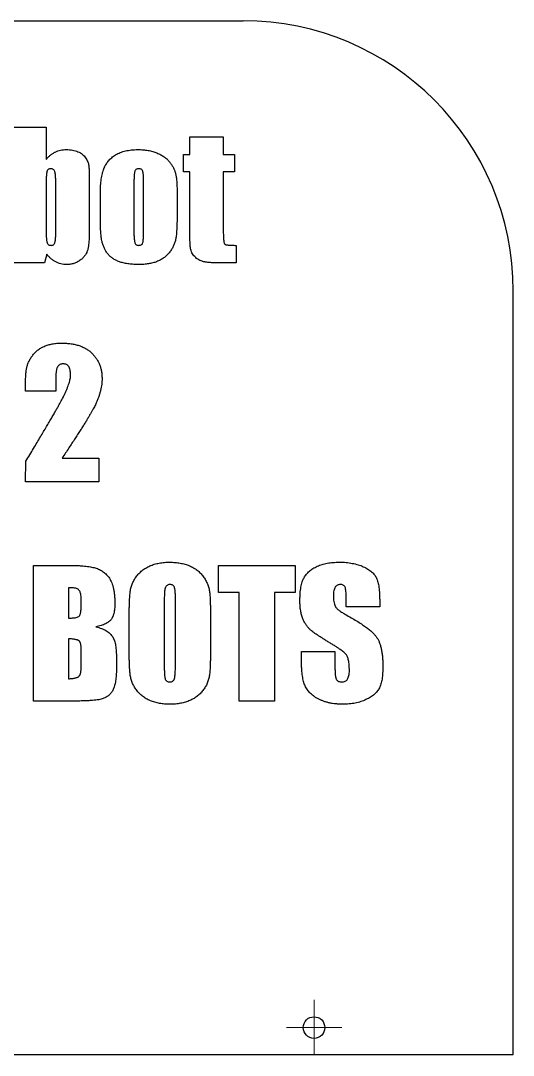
# Model space of a CAD drawing. Header units: millimetres. Extents: x 39 to 940, y 295 to 820.
# Drawn here: x 406.6 to 479.5, y 531.3 to 684.4 of the extents above; entities that cross this region are included whole.
import ezdxf

# ---------------------------------------------------------------- set-up
doc = ezdxf.new("R2010")
doc.units = ezdxf.units.MM

# ---------------------------------------------------------------- blocks, each defined once
blk = doc.blocks.new('SW_CENTERMARKSYMBOL_38')
at = {"color": 0, "linetype": 'Continuous', "lineweight": 18}
for p, q in [((0, 2.5), (0, 4.1)), ((0, 0), (0, 2.5)), ((-2.5, 0), (-4.1, 0)), ((0, 0), (-2.5, 0)), ((0, 0), (0, -2.5)), ((0, 0), (2.5, 0)), ((2.5, 0), (4.1, 0)), ((0, -2.5), (0, -4.1))]:
    blk.add_line(p, q, dxfattribs=at)

msp = doc.modelspace()

# ---------------------------------------------------------------- linework, layer by layer
at = {"color": 7, "linetype": 'Continuous', "lineweight": 25}
for p, q in [((272.24, 684.4), (439.54, 684.4)), ((405.43, 668.64), (410.39, 668.64)), ((410.39, 668.64), (410.39, 663.88)), ((431.65, 667.22), (436.61, 667.22)), ((431.65, 664.62), (431.65, 667.22)), ((436.61, 667.22), (436.61, 664.62)), ((430.7, 664.62), (431.65, 664.62)), ((430.7, 662.02), (430.7, 664.62)), ((436.61, 664.62), (438.26, 664.62)), ((438.26, 664.62), (438.26, 662.02)), ((431.65, 662.02), (430.7, 662.02)), ((431.65, 653.66), (431.65, 662.02)), ((436.61, 662.02), (436.61, 653.16)), ((438.26, 662.02), (436.61, 662.02)), ((410.39, 660.42), (410.39, 653.25)), ((411.8, 653.41), (411.8, 660.42)), ((416.76, 660.59), (416.76, 653.19)), ((423.38, 660.55), (423.38, 653.05)), ((424.8, 652.88), (424.8, 660.55)), ((418.42, 654.7), (418.42, 658.91)), ((429.76, 659.27), (429.76, 655.25)), ((438.5, 651.16), (438.5, 648.56)), ((410.46, 649.85), (410.15, 648.56)), ((410.15, 648.56), (405.43, 648.56)), ((438.5, 648.56), (436.39, 648.56)), ((479.54, 531.4), (479.54, 644.4)), ((411.8, 631.46), (411.8, 629.6)), ((407.32, 629.6), (407.32, 630.32)), ((411.8, 629.6), (407.32, 629.6)), ((407.32, 616.14), (407.37, 619.21)), ((412.73, 619.68), (418.18, 619.68)), ((418.18, 619.68), (418.18, 616.14)), ((418.18, 616.14), (407.32, 616.14)), ((408.5, 603.8), (413.82, 603.8)), ((408.5, 583.72), (408.5, 603.8)), ((435.9, 603.8), (447.24, 603.8)), ((435.9, 599.78), (435.9, 603.8)), ((447.24, 603.8), (447.24, 599.78)), ((413.69, 600.49), (413.69, 596)), ((427.87, 598.74), (427.87, 589.18)), ((429.52, 589.33), (429.52, 598.74)), ((438.97, 599.78), (435.9, 599.78)), ((438.97, 583.72), (438.97, 599.78)), ((444.17, 599.78), (444.17, 583.72)), ((447.24, 599.78), (444.17, 599.78)), ((454.8, 597.66), (454.8, 599.25)), ((459.76, 597.66), (454.8, 597.66)), ((459.76, 598.47), (459.76, 597.66)), ((422.67, 592.03), (422.67, 595.49)), ((434.72, 595.49), (434.72, 592.03)), ((413.69, 592.93), (413.69, 587.03)), ((415.58, 589), (415.58, 590.97)), ((448.18, 591.04), (453.14, 591.04)), ((448.18, 589.7), (448.18, 591.04)), ((453.14, 591.04), (453.14, 588.44)), ((420.78, 590.38), (420.78, 588.5)), ((414.6, 583.72), (408.5, 583.72)), ((444.17, 583.72), (438.97, 583.72)), ((379.04, 531.4), (479.54, 531.4))]:
    msp.add_line(p, q, dxfattribs=at)
msp.add_circle((450.04, 535.4), 1.6, dxfattribs=at)
msp.add_arc((439.54, 644.4), 40, 0, 90, dxfattribs=at)
for points, knots in [([(410.39, 663.88), (410.49, 664), (410.68, 664.23), (411.02, 664.52), (411.37, 664.77), (411.73, 664.98), (412.11, 665.13), (412.51, 665.25), (412.93, 665.32), (413.21, 665.33), (413.35, 665.33)], [0, 0, 0, 0, 0.13548, 0.264853, 0.389646, 0.511137, 0.631389, 0.75286, 0.874427, 1, 1, 1, 1]), ([(413.35, 665.33), (413.51, 665.33), (413.83, 665.32), (414.28, 665.26), (414.7, 665.16), (415.09, 665.02), (415.44, 664.84), (415.75, 664.63), (416.01, 664.39), (416.22, 664.11), (416.39, 663.82), (416.53, 663.54), (416.63, 663.25), (416.68, 663.01), (416.7, 662.8), (416.72, 662.6), (416.73, 662.36), (416.75, 662.08), (416.75, 661.77), (416.76, 661.41), (416.77, 661.01), (416.77, 660.74), (416.76, 660.59)], [0, 0, 0, 0, 0.071023, 0.137251, 0.200241, 0.259773, 0.316522, 0.370658, 0.422018, 0.472994, 0.521957, 0.567889, 0.611585, 0.653343, 0.676619, 0.705777, 0.740225, 0.780607, 0.826859, 0.879023, 0.936556, 1, 1, 1, 1]), ([(418.42, 658.91), (418.42, 659.1), (418.42, 659.46), (418.44, 659.98), (418.49, 660.48), (418.53, 660.94), (418.61, 661.37), (418.69, 661.77), (418.79, 662.14), (418.9, 662.48), (419.04, 662.8), (419.2, 663.1), (419.38, 663.38), (419.59, 663.65), (419.82, 663.9), (420.08, 664.14), (420.36, 664.35), (420.67, 664.56), (421, 664.74), (421.35, 664.9), (421.73, 665.04), (422.13, 665.14), (422.55, 665.22), (422.99, 665.29), (423.45, 665.32), (423.77, 665.33), (423.93, 665.33)], [0, 0, 0, 0, 0.056965, 0.110578, 0.161296, 0.208743, 0.253456, 0.295033, 0.334105, 0.37037, 0.405339, 0.439933, 0.474249, 0.508956, 0.543648, 0.579426, 0.61572, 0.653279, 0.691604, 0.731283, 0.771859, 0.813677, 0.857547, 0.902892, 0.950571, 1, 1, 1, 1]), ([(423.93, 665.33), (424.2, 665.33), (424.72, 665.32), (425.46, 665.22), (426.15, 665.07), (426.78, 664.84), (427.34, 664.58), (427.84, 664.27), (428.28, 663.92), (428.64, 663.54), (428.93, 663.13), (429.18, 662.72), (429.38, 662.3), (429.5, 661.93), (429.58, 661.63), (429.62, 661.37), (429.67, 661.09), (429.7, 660.78), (429.73, 660.44), (429.74, 660.08), (429.76, 659.68), (429.76, 659.41), (429.76, 659.27)], [0, 0, 0, 0, 0.082941, 0.159999, 0.232498, 0.300682, 0.365136, 0.425065, 0.481593, 0.535664, 0.587602, 0.636897, 0.684696, 0.730866, 0.755119, 0.781814, 0.811068, 0.843188, 0.878268, 0.915957, 0.956655, 1, 1, 1, 1]), ([(411.07, 662.5), (411, 662.49), (410.88, 662.48), (410.71, 662.42), (410.59, 662.3), (410.51, 662.17), (410.48, 662.04), (410.45, 661.9), (410.43, 661.73), (410.42, 661.53), (410.4, 661.3), (410.39, 661.03), (410.39, 660.74), (410.39, 660.53), (410.39, 660.42)], [0, 0, 0, 0, 0.079192, 0.149145, 0.215505, 0.286627, 0.330682, 0.386166, 0.456348, 0.538267, 0.633771, 0.742793, 0.863832, 1, 1, 1, 1]), ([(411.8, 660.42), (411.8, 660.52), (411.8, 660.71), (411.79, 661), (411.78, 661.25), (411.77, 661.47), (411.75, 661.67), (411.72, 661.84), (411.69, 661.98), (411.65, 662.13), (411.57, 662.28), (411.44, 662.4), (411.26, 662.48), (411.13, 662.49), (411.07, 662.5)], [0, 0, 0, 0, 0.1248907, 0.2392797, 0.343195, 0.4351726, 0.5154256, 0.5839468, 0.6423748, 0.6913841, 0.7714818, 0.8438591, 0.9165796, 1, 1, 1, 1]), ([(424.1, 662.5), (424.03, 662.49), (423.91, 662.48), (423.74, 662.42), (423.6, 662.31), (423.53, 662.19), (423.49, 662.06), (423.46, 661.93), (423.43, 661.77), (423.42, 661.59), (423.39, 661.37), (423.39, 661.12), (423.38, 660.85), (423.38, 660.66), (423.38, 660.55)], [0, 0, 0, 0, 0.086106, 0.158817, 0.230851, 0.303424, 0.347028, 0.403926, 0.471406, 0.552619, 0.644878, 0.751166, 0.868452, 1, 1, 1, 1]), ([(424.8, 660.55), (424.8, 660.66), (424.79, 660.85), (424.79, 661.12), (424.78, 661.37), (424.77, 661.59), (424.75, 661.77), (424.73, 661.93), (424.7, 662.06), (424.66, 662.19), (424.59, 662.31), (424.46, 662.43), (424.29, 662.48), (424.16, 662.49), (424.1, 662.5)], [0, 0, 0, 0, 0.132099, 0.249877, 0.356611, 0.449134, 0.530686, 0.598206, 0.655343, 0.698635, 0.77069, 0.840605, 0.915115, 1, 1, 1, 1]), ([(424.14, 648.32), (423.87, 648.32), (423.37, 648.33), (422.64, 648.4), (421.97, 648.52), (421.37, 648.67), (420.83, 648.88), (420.35, 649.13), (419.93, 649.43), (419.58, 649.78), (419.29, 650.17), (419.04, 650.6), (418.84, 651.07), (418.7, 651.49), (418.62, 651.86), (418.56, 652.17), (418.52, 652.51), (418.48, 652.89), (418.45, 653.29), (418.44, 653.74), (418.42, 654.21), (418.42, 654.53), (418.42, 654.7)], [0, 0, 0, 0, 0.078343, 0.150404, 0.217243, 0.278932, 0.335814, 0.389178, 0.439463, 0.487852, 0.535937, 0.584958, 0.635268, 0.687465, 0.715607, 0.746832, 0.781147, 0.81869, 0.85905, 0.903001, 0.949864, 1, 1, 1, 1]), ([(429.76, 655.25), (429.76, 655.07), (429.76, 654.73), (429.74, 654.23), (429.73, 653.77), (429.7, 653.34), (429.68, 652.95), (429.63, 652.6), (429.59, 652.29), (429.52, 651.92), (429.41, 651.49), (429.2, 650.99), (428.93, 650.52), (428.6, 650.06), (428.22, 649.64), (427.77, 649.28), (427.28, 648.97), (426.74, 648.73), (426.14, 648.55), (425.51, 648.42), (424.84, 648.33), (424.37, 648.33), (424.14, 648.32)], [0, 0, 0, 0, 0.051541, 0.0995382, 0.1439918, 0.1849439, 0.222374, 0.256367, 0.2868796, 0.3139986, 0.364876, 0.4160332, 0.4684095, 0.5226626, 0.5777523, 0.6323224, 0.6875575, 0.744833, 0.8040776, 0.8661914, 0.9313536, 1, 1, 1, 1]), ([(410.39, 653.25), (410.39, 653.14), (410.39, 652.94), (410.39, 652.65), (410.4, 652.39), (410.42, 652.16), (410.44, 651.96), (410.46, 651.79), (410.49, 651.65), (410.53, 651.51), (410.61, 651.36), (410.74, 651.24), (410.91, 651.16), (411.04, 651.16), (411.1, 651.16)], [0, 0, 0, 0, 0.130464, 0.247434, 0.353992, 0.447262, 0.528581, 0.598351, 0.655114, 0.70208, 0.778553, 0.847546, 0.92002, 1, 1, 1, 1]), ([(411.1, 651.16), (411.17, 651.16), (411.3, 651.17), (411.47, 651.24), (411.6, 651.37), (411.67, 651.52), (411.7, 651.67), (411.73, 651.82), (411.75, 652), (411.77, 652.22), (411.79, 652.47), (411.8, 652.75), (411.8, 653.07), (411.8, 653.29), (411.8, 653.41)], [0, 0, 0, 0, 0.076795, 0.144389, 0.210208, 0.282741, 0.327894, 0.385425, 0.455047, 0.538556, 0.634624, 0.743303, 0.8646, 1, 1, 1, 1]), ([(416.76, 653.19), (416.76, 653.05), (416.76, 652.77), (416.75, 652.36), (416.73, 651.98), (416.71, 651.63), (416.67, 651.31), (416.64, 651.01), (416.59, 650.75), (416.52, 650.43), (416.39, 650.07), (416.15, 649.67), (415.83, 649.29), (415.44, 648.96), (414.99, 648.67), (414.49, 648.47), (413.96, 648.34), (413.58, 648.33), (413.39, 648.32)], [0, 0, 0, 0, 0.06398, 0.124185, 0.180096, 0.231744, 0.279166, 0.32234, 0.362009, 0.39765, 0.464539, 0.532139, 0.603298, 0.679397, 0.757617, 0.835651, 0.91575, 1, 1, 1, 1]), ([(423.38, 653.05), (423.38, 652.87), (423.38, 652.54), (423.41, 652.11), (423.45, 651.77), (423.51, 651.53), (423.6, 651.35), (423.73, 651.24), (423.9, 651.17), (424.02, 651.16), (424.09, 651.16)], [0, 0, 0, 0, 0.238181, 0.431106, 0.580833, 0.685701, 0.764609, 0.838574, 0.914614, 1, 1, 1, 1]), ([(424.09, 651.16), (424.15, 651.16), (424.28, 651.17), (424.45, 651.23), (424.58, 651.33), (424.67, 651.5), (424.73, 651.72), (424.77, 652.03), (424.79, 652.42), (424.8, 652.72), (424.8, 652.88)], [0, 0, 0, 0, 0.094943, 0.175116, 0.252083, 0.329702, 0.433642, 0.580187, 0.767564, 1, 1, 1, 1]), ([(436.39, 648.56), (436.25, 648.56), (435.98, 648.56), (435.58, 648.56), (435.21, 648.57), (434.88, 648.59), (434.58, 648.61), (434.31, 648.63), (434.07, 648.66), (433.79, 648.7), (433.48, 648.79), (433.13, 648.92), (432.81, 649.12), (432.51, 649.35), (432.25, 649.61), (432.04, 649.9), (431.88, 650.21), (431.79, 650.49), (431.75, 650.75), (431.72, 651), (431.7, 651.31), (431.68, 651.67), (431.66, 652.09), (431.65, 652.56), (431.65, 653.09), (431.65, 653.46), (431.65, 653.66)], [0, 0, 0, 0, 0.049816, 0.096197, 0.13873, 0.177438, 0.212717, 0.244171, 0.272295, 0.296652, 0.341023, 0.384563, 0.42787, 0.472276, 0.516007, 0.556893, 0.596839, 0.635958, 0.659043, 0.68802, 0.723756, 0.766324, 0.814897, 0.869879, 0.931719, 1, 1, 1, 1]), ([(436.61, 653.16), (436.61, 653.04), (436.61, 652.79), (436.62, 652.45), (436.64, 652.16), (436.66, 651.91), (436.68, 651.7), (436.72, 651.54), (436.75, 651.42), (436.81, 651.34), (436.89, 651.29), (437, 651.25), (437.16, 651.23), (437.35, 651.2), (437.58, 651.18), (437.85, 651.17), (438.16, 651.16), (438.38, 651.16), (438.5, 651.16)], [0, 0, 0, 0, 0.1087333, 0.2040225, 0.2870248, 0.3577129, 0.4161527, 0.4618677, 0.4959295, 0.5197687, 0.5430388, 0.5757845, 0.619041, 0.6733731, 0.7378745, 0.814614, 0.9016213, 1, 1, 1, 1]), ([(413.39, 648.32), (413.25, 648.32), (412.98, 648.33), (412.57, 648.41), (412.18, 648.53), (411.8, 648.7), (411.44, 648.91), (411.09, 649.18), (410.76, 649.49), (410.56, 649.73), (410.46, 649.85)], [0, 0, 0, 0, 0.121932, 0.241343, 0.360652, 0.479795, 0.601575, 0.72916, 0.861028, 1, 1, 1, 1]), ([(407.32, 630.32), (407.32, 630.59), (407.32, 631.08), (407.35, 631.78), (407.4, 632.39), (407.47, 632.92), (407.59, 633.42), (407.78, 633.89), (408.02, 634.37), (408.33, 634.82), (408.68, 635.26), (409.1, 635.64), (409.57, 635.96), (410.09, 636.23), (410.66, 636.44), (411.28, 636.59), (411.96, 636.68), (412.43, 636.69), (412.67, 636.69)], [0, 0, 0, 0, 0.081396, 0.154036, 0.217607, 0.272279, 0.323304, 0.375921, 0.430692, 0.488615, 0.547501, 0.605657, 0.66444, 0.724536, 0.787445, 0.853833, 0.924309, 1, 1, 1, 1]), ([(412.67, 636.69), (412.91, 636.69), (413.37, 636.68), (414.05, 636.61), (414.68, 636.5), (415.26, 636.33), (415.8, 636.12), (416.3, 635.87), (416.74, 635.57), (417.15, 635.22), (417.5, 634.84), (417.81, 634.43), (418.07, 633.99), (418.29, 633.54), (418.45, 633.05), (418.57, 632.55), (418.64, 632.02), (418.65, 631.65), (418.65, 631.47)], [0, 0, 0, 0, 0.07978, 0.154997, 0.226026, 0.293046, 0.35747, 0.419058, 0.478568, 0.537731, 0.595908, 0.65255, 0.708804, 0.764701, 0.821115, 0.878943, 0.938294, 1, 1, 1, 1]), ([(412.9, 633.62), (412.81, 633.62), (412.64, 633.61), (412.41, 633.52), (412.21, 633.38), (412.09, 633.22), (412.01, 633.06), (411.95, 632.91), (411.91, 632.73), (411.87, 632.53), (411.84, 632.3), (411.82, 632.04), (411.8, 631.76), (411.8, 631.56), (411.8, 631.46)], [0, 0, 0, 0, 0.094854, 0.182289, 0.267245, 0.356531, 0.406583, 0.464184, 0.530896, 0.605202, 0.689492, 0.784116, 0.886732, 1, 1, 1, 1]), ([(413.99, 632.01), (413.99, 632.13), (413.98, 632.37), (413.93, 632.7), (413.85, 632.99), (413.73, 633.22), (413.58, 633.4), (413.38, 633.53), (413.15, 633.61), (412.98, 633.62), (412.9, 633.62)], [0, 0, 0, 0, 0.1720516, 0.3221185, 0.4530032, 0.567932, 0.6732553, 0.7755212, 0.8826267, 1, 1, 1, 1]), ([(407.37, 619.21), (407.57, 619.53), (407.95, 620.16), (408.51, 621.09), (409.03, 621.97), (409.53, 622.79), (409.99, 623.58), (410.42, 624.31), (410.82, 625), (411.19, 625.64), (411.54, 626.23), (411.85, 626.77), (412.13, 627.27), (412.38, 627.72), (412.6, 628.12), (412.79, 628.47), (412.94, 628.78), (413.11, 629.12), (413.29, 629.5), (413.48, 629.94), (413.63, 630.35), (413.77, 630.73), (413.86, 631.09), (413.94, 631.41), (413.98, 631.72), (413.99, 631.91), (413.99, 632.01)], [0, 0, 0, 0, 0.078276, 0.152534, 0.223122, 0.289604, 0.352288, 0.411084, 0.465994, 0.517017, 0.564153, 0.607497, 0.646734, 0.682308, 0.713877, 0.741564, 0.765599, 0.785533, 0.8204, 0.853041, 0.883031, 0.91098, 0.936312, 0.959545, 0.98087, 1, 1, 1, 1]), ([(418.65, 631.47), (418.65, 631.32), (418.65, 631.03), (418.6, 630.59), (418.54, 630.15), (418.44, 629.69), (418.32, 629.24), (418.17, 628.77), (418, 628.3), (417.83, 627.9), (417.67, 627.56), (417.52, 627.27), (417.35, 626.95), (417.15, 626.59), (416.92, 626.2), (416.67, 625.77), (416.4, 625.31), (416.1, 624.82), (415.76, 624.3), (415.41, 623.73), (415.03, 623.14), (414.62, 622.51), (414.18, 621.86), (413.73, 621.16), (413.24, 620.43), (412.91, 619.94), (412.73, 619.68)], [0, 0, 0, 0, 0.032334, 0.065341, 0.099129, 0.133525, 0.169232, 0.205481, 0.243143, 0.281875, 0.30325, 0.327336, 0.35489, 0.385553, 0.419332, 0.456231, 0.496257, 0.539647, 0.585934, 0.635588, 0.688526, 0.74422, 0.803435, 0.865637, 0.931363, 1, 1, 1, 1]), ([(413.82, 603.8), (414.03, 603.8), (414.42, 603.79), (415, 603.78), (415.53, 603.75), (416.03, 603.71), (416.49, 603.66), (416.91, 603.59), (417.29, 603.51), (417.64, 603.43), (417.96, 603.32), (418.27, 603.19), (418.55, 603.03), (418.82, 602.85), (419.08, 602.65), (419.32, 602.42), (419.54, 602.17), (419.75, 601.89), (419.94, 601.57), (420.1, 601.22), (420.24, 600.82), (420.35, 600.37), (420.44, 599.88), (420.5, 599.35), (420.54, 598.78), (420.54, 598.38), (420.54, 598.17)], [0, 0, 0, 0, 0.059154, 0.114402, 0.166148, 0.214441, 0.258906, 0.30003, 0.337835, 0.372059, 0.404398, 0.436167, 0.46742, 0.498748, 0.530189, 0.562197, 0.59451, 0.627862, 0.662878, 0.700507, 0.741185, 0.785348, 0.833091, 0.884404, 0.940128, 1, 1, 1, 1]), ([(422.67, 595.49), (422.67, 595.73), (422.67, 596.2), (422.68, 596.88), (422.69, 597.5), (422.71, 598.06), (422.72, 598.58), (422.74, 599.03), (422.78, 599.43), (422.82, 599.89), (422.91, 600.41), (423.09, 601.01), (423.36, 601.58), (423.7, 602.11), (424.1, 602.61), (424.58, 603.04), (425.12, 603.42), (425.73, 603.73), (426.4, 603.98), (427.12, 604.15), (427.89, 604.26), (428.42, 604.27), (428.69, 604.27)], [0, 0, 0, 0, 0.0586224, 0.1130999, 0.1628474, 0.2081701, 0.2490544, 0.28581, 0.317873, 0.345536, 0.3960624, 0.4456926, 0.495631, 0.546315, 0.5976435, 0.6492054, 0.7015234, 0.7560772, 0.8129418, 0.8720407, 0.9342187, 1, 1, 1, 1]), ([(428.69, 604.27), (428.96, 604.27), (429.47, 604.25), (430.21, 604.15), (430.92, 603.99), (431.58, 603.76), (432.19, 603.46), (432.74, 603.09), (433.23, 602.66), (433.65, 602.16), (434, 601.62), (434.28, 601.06), (434.47, 600.46), (434.57, 599.94), (434.61, 599.49), (434.64, 599.09), (434.66, 598.63), (434.68, 598.12), (434.7, 597.54), (434.71, 596.91), (434.71, 596.22), (434.72, 595.74), (434.72, 595.49)], [0, 0, 0, 0, 0.062844, 0.123202, 0.180743, 0.236944, 0.291253, 0.343988, 0.395811, 0.448142, 0.499979, 0.550314, 0.59986, 0.649873, 0.677251, 0.709348, 0.746116, 0.787617, 0.833538, 0.884493, 0.939877, 1, 1, 1, 1]), ([(447.95, 598.57), (447.95, 598.75), (447.96, 599.12), (447.98, 599.64), (448.03, 600.13), (448.09, 600.57), (448.18, 600.98), (448.28, 601.35), (448.4, 601.68), (448.55, 601.98), (448.71, 602.24), (448.9, 602.49), (449.11, 602.73), (449.35, 602.94), (449.6, 603.15), (449.88, 603.34), (450.19, 603.51), (450.63, 603.73), (451.23, 603.95), (452.02, 604.14), (452.87, 604.25), (453.46, 604.27), (453.77, 604.27)], [0, 0, 0, 0, 0.059664, 0.115094, 0.16642, 0.214115, 0.25793, 0.298418, 0.335563, 0.369391, 0.401957, 0.434786, 0.46765, 0.501588, 0.535991, 0.571894, 0.608743, 0.64693, 0.727243, 0.81197, 0.902841, 1, 1, 1, 1]), ([(453.77, 604.27), (453.94, 604.27), (454.28, 604.27), (454.77, 604.24), (455.25, 604.18), (455.7, 604.11), (456.14, 604.01), (456.56, 603.9), (456.95, 603.77), (457.33, 603.61), (457.68, 603.43), (458, 603.26), (458.29, 603.06), (458.56, 602.86), (458.78, 602.64), (458.98, 602.41), (459.15, 602.17), (459.29, 601.92), (459.4, 601.63), (459.5, 601.31), (459.58, 600.94), (459.65, 600.54), (459.7, 600.08), (459.73, 599.58), (459.75, 599.04), (459.76, 598.66), (459.76, 598.47)], [0, 0, 0, 0, 0.052444, 0.103081, 0.151694, 0.198641, 0.244219, 0.288419, 0.331125, 0.37288, 0.413199, 0.450863, 0.486435, 0.520313, 0.552325, 0.583055, 0.612876, 0.641566, 0.672036, 0.706398, 0.744284, 0.786764, 0.83346, 0.884523, 0.940019, 1, 1, 1, 1]), ([(415.58, 598.57), (415.58, 598.72), (415.58, 598.99), (415.54, 599.36), (415.49, 599.66), (415.4, 599.89), (415.3, 600.07), (415.18, 600.21), (415.04, 600.32), (414.88, 600.39), (414.68, 600.43), (414.42, 600.47), (414.08, 600.49), (413.83, 600.49), (413.69, 600.49)], [0, 0, 0, 0, 0.134414, 0.247893, 0.340016, 0.413628, 0.475403, 0.53064, 0.582138, 0.631667, 0.690827, 0.771639, 0.874617, 1, 1, 1, 1]), ([(428.72, 600.97), (428.65, 600.96), (428.53, 600.96), (428.35, 600.89), (428.2, 600.79), (428.09, 600.67), (428.03, 600.53), (427.98, 600.39), (427.95, 600.21), (427.92, 599.99), (427.89, 599.74), (427.88, 599.44), (427.87, 599.1), (427.87, 598.87), (427.87, 598.74)], [0, 0, 0, 0, 0.073533, 0.141273, 0.207934, 0.278501, 0.320511, 0.375555, 0.443281, 0.525523, 0.622695, 0.733336, 0.859102, 1, 1, 1, 1]), ([(429.52, 598.74), (429.52, 598.85), (429.52, 599.07), (429.51, 599.38), (429.5, 599.66), (429.48, 599.9), (429.46, 600.11), (429.44, 600.3), (429.4, 600.44), (429.36, 600.59), (429.27, 600.74), (429.13, 600.88), (428.94, 600.95), (428.79, 600.96), (428.72, 600.97)], [0, 0, 0, 0, 0.128254, 0.245382, 0.350014, 0.44228, 0.523563, 0.592561, 0.649714, 0.69512, 0.770679, 0.840726, 0.915794, 1, 1, 1, 1]), ([(453.93, 600.97), (453.85, 600.96), (453.7, 600.95), (453.49, 600.88), (453.3, 600.74), (453.15, 600.57), (453.04, 600.33), (452.97, 600.05), (452.91, 599.72), (452.91, 599.48), (452.91, 599.36)], [0, 0, 0, 0, 0.110268, 0.212113, 0.312859, 0.418563, 0.535756, 0.66915, 0.823457, 1, 1, 1, 1]), ([(454.8, 599.25), (454.8, 599.41), (454.79, 599.72), (454.76, 600.12), (454.7, 600.43), (454.62, 600.65), (454.49, 600.8), (454.33, 600.9), (454.14, 600.96), (454.01, 600.96), (453.93, 600.97)], [0, 0, 0, 0, 0.229514, 0.412843, 0.553103, 0.65361, 0.73318, 0.814494, 0.900828, 1, 1, 1, 1]), ([(452.91, 599.36), (452.91, 599.19), (452.91, 598.89), (452.96, 598.46), (453.03, 598.09), (453.12, 597.88), (453.16, 597.78)], [0, 0, 0, 0, 0.306267, 0.572651, 0.803341, 1, 1, 1, 1]), ([(414.27, 596.02), (414.4, 596.02), (414.63, 596.02), (414.95, 596.1), (415.2, 596.21), (415.34, 596.36), (415.41, 596.53), (415.46, 596.69), (415.49, 596.9), (415.53, 597.14), (415.55, 597.44), (415.57, 597.78), (415.58, 598.16), (415.58, 598.43), (415.58, 598.57)], [0, 0, 0, 0, 0.114321, 0.207123, 0.283932, 0.350841, 0.389257, 0.439129, 0.499893, 0.574453, 0.661745, 0.761896, 0.873904, 1, 1, 1, 1]), ([(420.54, 598.17), (420.54, 598.03), (420.54, 597.77), (420.51, 597.38), (420.47, 597.03), (420.41, 596.71), (420.33, 596.42), (420.23, 596.17), (420.12, 595.94), (419.98, 595.75), (419.82, 595.58), (419.62, 595.42), (419.4, 595.28), (419.13, 595.15), (418.84, 595.01), (418.51, 594.9), (418.14, 594.79), (417.89, 594.74), (417.75, 594.71)], [0, 0, 0, 0, 0.082995, 0.159593, 0.229912, 0.29415, 0.353664, 0.407126, 0.456721, 0.502563, 0.548271, 0.597357, 0.65154, 0.709345, 0.77347, 0.843372, 0.918424, 1, 1, 1, 1]), ([(452.22, 592.43), (452.06, 592.53), (451.74, 592.73), (451.29, 593.01), (450.88, 593.27), (450.52, 593.51), (450.19, 593.73), (449.92, 593.93), (449.69, 594.11), (449.43, 594.32), (449.16, 594.6), (448.86, 594.99), (448.6, 595.42), (448.37, 595.92), (448.17, 596.48), (448.05, 597.11), (447.96, 597.82), (447.95, 598.31), (447.95, 598.57)], [0, 0, 0, 0, 0.072514, 0.139497, 0.199929, 0.25485, 0.30299, 0.345648, 0.382207, 0.412998, 0.469794, 0.529711, 0.593278, 0.661207, 0.734924, 0.815133, 0.903475, 1, 1, 1, 1]), ([(453.16, 597.78), (453.18, 597.74), (453.24, 597.64), (453.35, 597.5), (453.49, 597.35), (453.67, 597.21), (453.87, 597.05), (454.11, 596.89), (454.38, 596.72), (454.58, 596.61), (454.68, 596.55)], [0, 0, 0, 0, 0.07767, 0.166753, 0.269572, 0.387216, 0.516182, 0.662459, 0.823863, 1, 1, 1, 1]), ([(413.69, 596), (413.8, 596.01), (414, 596.01), (414.19, 596.01), (414.27, 596.02)], [0, 0, 0, 0, 0.570547, 1, 1, 1, 1]), ([(454.68, 596.55), (454.97, 596.39), (455.53, 596.08), (456.32, 595.61), (457.03, 595.15), (457.65, 594.72), (458.18, 594.32), (458.63, 593.92), (459.01, 593.57), (459.2, 593.31), (459.29, 593.19)], [0, 0, 0, 0, 0.174998, 0.335278, 0.4813, 0.612364, 0.729739, 0.832713, 0.922705, 1, 1, 1, 1]), ([(417.75, 594.71), (417.9, 594.67), (418.17, 594.6), (418.56, 594.47), (418.91, 594.33), (419.23, 594.16), (419.52, 593.98), (419.77, 593.78), (419.98, 593.57), (420.16, 593.33), (420.31, 593.07), (420.43, 592.78), (420.54, 592.46), (420.63, 592.11), (420.7, 591.72), (420.74, 591.3), (420.77, 590.85), (420.78, 590.54), (420.78, 590.38)], [0, 0, 0, 0, 0.074596, 0.144065, 0.209342, 0.269975, 0.326732, 0.380744, 0.431785, 0.481119, 0.531179, 0.584839, 0.642399, 0.7039, 0.770874, 0.841644, 0.918383, 1, 1, 1, 1]), ([(415.58, 590.97), (415.58, 591.07), (415.58, 591.28), (415.57, 591.57), (415.54, 591.82), (415.52, 592.04), (415.47, 592.23), (415.42, 592.39), (415.36, 592.51), (415.29, 592.61), (415.19, 592.68), (415.07, 592.74), (414.91, 592.79), (414.73, 592.83), (414.51, 592.87), (414.27, 592.9), (413.99, 592.92), (413.8, 592.93), (413.69, 592.93)], [0, 0, 0, 0, 0.096144, 0.18245, 0.259089, 0.327073, 0.383894, 0.432816, 0.473837, 0.507662, 0.540813, 0.581834, 0.629709, 0.686529, 0.751567, 0.825033, 0.908176, 1, 1, 1, 1]), ([(459.29, 593.19), (459.37, 593.07), (459.53, 592.83), (459.71, 592.41), (459.87, 591.94), (460, 591.43), (460.11, 590.86), (460.18, 590.24), (460.22, 589.57), (460.23, 589.11), (460.23, 588.87)], [0, 0, 0, 0, 0.094474, 0.195997, 0.304678, 0.423526, 0.551406, 0.690506, 0.839644, 1, 1, 1, 1]), ([(428.69, 583.25), (428.43, 583.25), (427.92, 583.27), (427.18, 583.37), (426.47, 583.53), (425.81, 583.76), (425.19, 584.06), (424.65, 584.43), (424.15, 584.86), (423.74, 585.36), (423.39, 585.9), (423.11, 586.47), (422.92, 587.06), (422.82, 587.58), (422.78, 588.03), (422.75, 588.43), (422.73, 588.89), (422.7, 589.41), (422.69, 589.98), (422.68, 590.61), (422.67, 591.3), (422.67, 591.78), (422.67, 592.03)], [0, 0, 0, 0, 0.062832, 0.123179, 0.180929, 0.237119, 0.291548, 0.344027, 0.396062, 0.448383, 0.50021, 0.550408, 0.599943, 0.649656, 0.677029, 0.709392, 0.746168, 0.787661, 0.833574, 0.884513, 0.939889, 1, 1, 1, 1]), ([(434.72, 592.03), (434.72, 591.79), (434.71, 591.32), (434.71, 590.64), (434.7, 590.02), (434.68, 589.46), (434.67, 588.95), (434.64, 588.49), (434.61, 588.09), (434.57, 587.63), (434.48, 587.11), (434.3, 586.51), (434.03, 585.94), (433.7, 585.41), (433.29, 584.91), (432.81, 584.48), (432.27, 584.1), (431.66, 583.79), (430.99, 583.55), (430.27, 583.37), (429.5, 583.27), (428.97, 583.26), (428.69, 583.25)], [0, 0, 0, 0, 0.058625, 0.112809, 0.162854, 0.208179, 0.249065, 0.285542, 0.317902, 0.345566, 0.396043, 0.445676, 0.495616, 0.546553, 0.597656, 0.649001, 0.701564, 0.75612, 0.812885, 0.871769, 0.934203, 1, 1, 1, 1]), ([(454.79, 590.62), (454.74, 590.67), (454.63, 590.79), (454.43, 590.96), (454.18, 591.15), (453.89, 591.37), (453.54, 591.61), (453.15, 591.86), (452.7, 592.14), (452.39, 592.33), (452.22, 592.43)], [0, 0, 0, 0, 0.067195, 0.151175, 0.250667, 0.367276, 0.49971, 0.649705, 0.815709, 1, 1, 1, 1]), ([(454.3, 583.25), (454.13, 583.25), (453.78, 583.25), (453.27, 583.3), (452.79, 583.36), (452.32, 583.45), (451.87, 583.56), (451.44, 583.7), (451.03, 583.86), (450.64, 584.05), (450.28, 584.26), (449.95, 584.49), (449.65, 584.73), (449.39, 584.98), (449.15, 585.24), (448.95, 585.53), (448.78, 585.82), (448.65, 586.13), (448.54, 586.47), (448.44, 586.83), (448.36, 587.23), (448.3, 587.66), (448.25, 588.12), (448.21, 588.62), (448.19, 589.15), (448.18, 589.51), (448.18, 589.7)], [0, 0, 0, 0, 0.05107, 0.100145, 0.147666, 0.193464, 0.238409, 0.281993, 0.324627, 0.366464, 0.406944, 0.445764, 0.482345, 0.517706, 0.551866, 0.585155, 0.617796, 0.650099, 0.683973, 0.720175, 0.759459, 0.801374, 0.84664, 0.894618, 0.945723, 1, 1, 1, 1]), ([(455.27, 588.23), (455.27, 588.38), (455.27, 588.66), (455.24, 589.05), (455.21, 589.41), (455.15, 589.73), (455.09, 590.01), (455, 590.25), (454.91, 590.46), (454.83, 590.57), (454.79, 590.62)], [0, 0, 0, 0, 0.175668, 0.336674, 0.481824, 0.613234, 0.728042, 0.830673, 0.919883, 1, 1, 1, 1]), ([(413.69, 587.03), (413.79, 587.03), (413.98, 587.04), (414.24, 587.06), (414.47, 587.1), (414.68, 587.13), (414.87, 587.19), (415.02, 587.24), (415.15, 587.31), (415.25, 587.39), (415.33, 587.49), (415.4, 587.62), (415.46, 587.78), (415.5, 587.97), (415.54, 588.18), (415.56, 588.43), (415.58, 588.7), (415.58, 588.89), (415.58, 589)], [0, 0, 0, 0, 0.088693, 0.168587, 0.241054, 0.305045, 0.362185, 0.41258, 0.455716, 0.49319, 0.530665, 0.574337, 0.624343, 0.683356, 0.749349, 0.823768, 0.908049, 1, 1, 1, 1]), ([(420.78, 588.5), (420.78, 588.33), (420.78, 588.01), (420.75, 587.54), (420.72, 587.11), (420.67, 586.71), (420.6, 586.35), (420.52, 586.01), (420.43, 585.71), (420.28, 585.36), (420.06, 584.98), (419.71, 584.59), (419.29, 584.29), (418.88, 584.1), (418.5, 583.99), (418.14, 583.92), (417.72, 583.85), (417.22, 583.81), (416.66, 583.77), (416.04, 583.74), (415.34, 583.73), (414.86, 583.72), (414.6, 583.72)], [0, 0, 0, 0, 0.052862, 0.10225, 0.148225, 0.190863, 0.23026, 0.266534, 0.299842, 0.330381, 0.386718, 0.440498, 0.49453, 0.550588, 0.582802, 0.621196, 0.667098, 0.719418, 0.779086, 0.845327, 0.919342, 1, 1, 1, 1]), ([(427.87, 589.18), (427.87, 589.04), (427.87, 588.77), (427.87, 588.38), (427.88, 588.04), (427.9, 587.75), (427.92, 587.49), (427.95, 587.28), (427.97, 587.11), (428.01, 586.95), (428.1, 586.79), (428.25, 586.65), (428.45, 586.57), (428.6, 586.56), (428.68, 586.56)], [0, 0, 0, 0, 0.138612, 0.263966, 0.37491, 0.47152, 0.554902, 0.624119, 0.680394, 0.722784, 0.789642, 0.853612, 0.921204, 1, 1, 1, 1]), ([(428.68, 586.56), (428.77, 586.56), (428.92, 586.57), (429.13, 586.66), (429.29, 586.83), (429.37, 587.01), (429.41, 587.19), (429.44, 587.37), (429.47, 587.6), (429.49, 587.86), (429.5, 588.17), (429.51, 588.52), (429.52, 588.91), (429.52, 589.18), (429.52, 589.33)], [0, 0, 0, 0, 0.076534, 0.145036, 0.209347, 0.281953, 0.327187, 0.385478, 0.455017, 0.538188, 0.634996, 0.743262, 0.865308, 1, 1, 1, 1]), ([(453.14, 588.44), (453.14, 588.35), (453.15, 588.16), (453.16, 587.9), (453.17, 587.67), (453.2, 587.46), (453.22, 587.28), (453.27, 587.13), (453.31, 587), (453.38, 586.87), (453.49, 586.74), (453.67, 586.63), (453.9, 586.57), (454.06, 586.56), (454.15, 586.56)], [0, 0, 0, 0, 0.116664, 0.221449, 0.31586, 0.400263, 0.474516, 0.538003, 0.591926, 0.637412, 0.719013, 0.801608, 0.893436, 1, 1, 1, 1]), ([(454.15, 586.56), (454.24, 586.56), (454.41, 586.57), (454.65, 586.65), (454.85, 586.78), (455.01, 586.98), (455.13, 587.22), (455.21, 587.52), (455.26, 587.86), (455.27, 588.1), (455.27, 588.23)], [0, 0, 0, 0, 0.116944, 0.223296, 0.324627, 0.430189, 0.546596, 0.679609, 0.82845, 1, 1, 1, 1]), ([(460.23, 588.87), (460.23, 588.69), (460.23, 588.35), (460.2, 587.86), (460.16, 587.41), (460.11, 586.99), (460.03, 586.61), (459.95, 586.26), (459.84, 585.95), (459.72, 585.67), (459.57, 585.41), (459.4, 585.17), (459.19, 584.94), (458.96, 584.71), (458.7, 584.5), (458.4, 584.31), (458.08, 584.12), (457.6, 583.87), (456.96, 583.62), (456.13, 583.4), (455.23, 583.27), (454.62, 583.26), (454.3, 583.25)], [0, 0, 0, 0, 0.055375, 0.107307, 0.155459, 0.199907, 0.240819, 0.278648, 0.313174, 0.345124, 0.37569, 0.406967, 0.439576, 0.4735, 0.509002, 0.546638, 0.58596, 0.627987, 0.715167, 0.805112, 0.90007, 1, 1, 1, 1])]:
    msp.add_open_spline(points, degree=3, knots=knots, dxfattribs=at)

# ---------------------------------------------------------------- block references
at = {"color": 7, "linetype": 'Continuous', "lineweight": 18}
msp.add_blockref('SW_CENTERMARKSYMBOL_38', (450.04, 535.4), dxfattribs=at)

doc.saveas('drawing.dxf')
